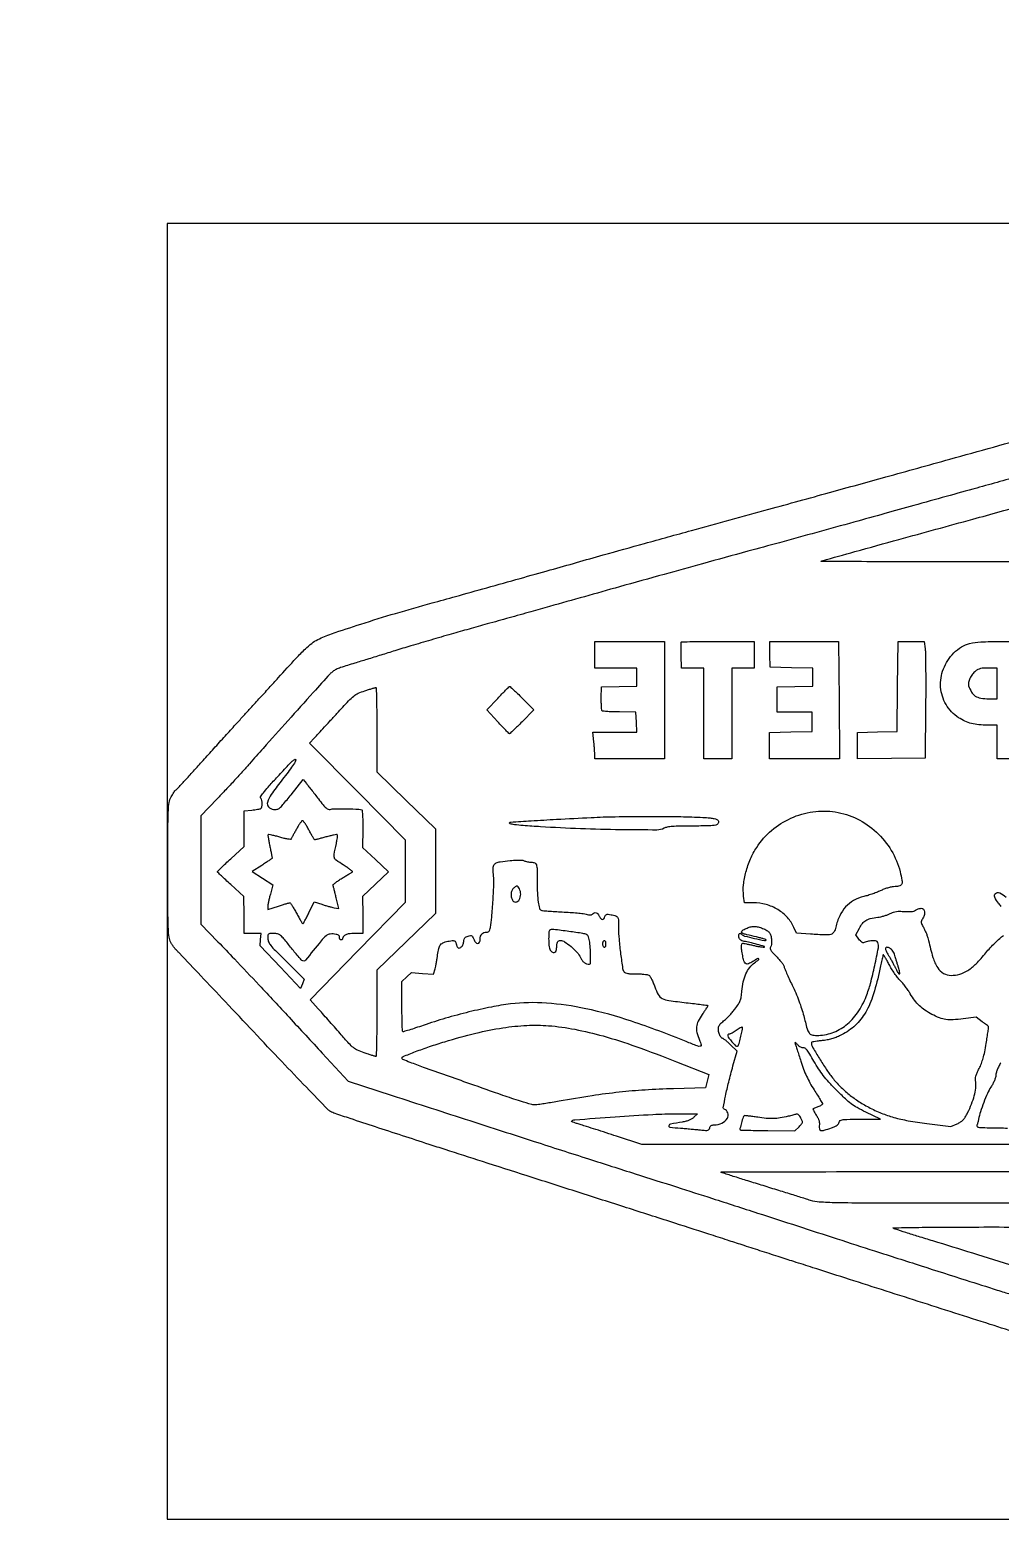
# Model space of a CAD drawing. Header units: millimetres. Extents: x 7 to 202, y 10 to 284.
# Drawn here: x 68.26 to 98.21, y 10 to 55.98 of the extents above; entities that cross this region are included whole.
import ezdxf

# ---------------------------------------------------------------- set-up
doc = ezdxf.new("R2010")
doc.units = ezdxf.units.MM
doc.layers.add('CUT', color=1, linetype='Continuous')
doc.layers.add('ENGRAVE', color=7, linetype='Continuous')

msp = doc.modelspace()

# ---------------------------------------------------------------- linework, layer by layer
at = {"layer": 'CUT'}
msp.add_lwpolyline([(72.5, 10), (142.5, 10), (142.5, 50), (72.5, 50)], close=True, dxfattribs=at)
at = {"layer": 'ENGRAVE', "extrusion": (0, 0, -1)}
for points in [[(-100.781, 19.776, 0.000062), (-99.593, 19.766, 0.001236), (-98.272, 19.759, 0.000741), (-96.704, 19.757, 0.000343), (-94.115, 19.758, 0.004457), (-93.152, 19.768, 0.010416), (-92.626, 19.789, 0.063527), (-92.359, 19.84, -0.002849), (-92.198, 19.891, -0.000302), (-91.823, 20.008, -0.000373), (-91.376, 20.147, -0.000299), (-90.895, 20.296, 0.000728), (-90.426, 20.442, 0.001091), (-90.017, 20.57, 0.000442), (-89.666, 20.682, 0.024099), (-89.601, 20.706, 0.81478), (-89.604, 20.721, 0.000011), (-94.773, 20.732, 0.000328), (-100.545, 20.74, 0.000188), (-107.5, 20.742, 0.000063), (-119.188, 20.74, 0.001065)], [(-98.846, 15.716, 0.000255), (-97.904, 16.014, 0.00027), (-96.807, 16.364, 0.000251), (-95.682, 16.724, -0.000032), (-94.547, 17.088, -0.000032), (-93.416, 17.449, -0.000031), (-92.433, 17.764, -0.000133), (-91.844, 17.952, 0.000479), (-91.36, 18.107, 0.000303), (-90.797, 18.289, 0.000304), (-90.244, 18.467, 0.000563), (-89.795, 18.614, -0.001116), (-89.214, 18.802, -0.000157), (-88.014, 19.188, -0.000179), (-86.593, 19.643, -0.000152), (-85.094, 20.123, 0.000113), (-83.609, 20.598, 0.000141), (-82.231, 21.039, 0.000113), (-81.075, 21.41, 0.001107), (-80.587, 21.568, 0.0002), (-78.929, 22.109, 0.001531), (-78.151, 22.366, 0.001784), (-77.679, 22.526, 0.03702), (-77.541, 22.584, 0.081257), (-77.46, 22.645, 0.000465), (-76.794, 23.334, 0.001965), (-76.038, 24.124, 0.001246), (-75.163, 25.05, -0.000339), (-74.289, 25.978, -0.000533), (-73.537, 26.774, -0.000124), (-72.877, 27.471, -0.022025), (-72.804, 27.542, 0.037469), (-72.76, 27.587, 0.015885), (-72.708, 27.653, 0.015612), (-72.657, 27.728, 0.019718), (-72.614, 27.8, 0.084974), (-72.559, 27.966, 0.027924), (-72.534, 28.223, 0.009643), (-72.523, 28.697, 0.000657), (-72.522, 30.043, 0.00063), (-72.523, 31.411, 0.010074), (-72.534, 31.874, 0.030891), (-72.56, 32.124, 0.081326), (-72.618, 32.294, 0.011898), (-72.658, 32.365, 0.014516), (-72.699, 32.429, 0.013062), (-72.737, 32.481, 0.092361), (-72.759, 32.502, -0.067664), (-72.791, 32.528, -0.000511), (-73.015, 32.771, -0.001897), (-73.272, 33.051, -0.001215), (-73.567, 33.378, 0.000549), (-73.894, 33.741, 0.000444), (-74.246, 34.13, 0.000449), (-74.571, 34.487, 0.001163), (-74.806, 34.745, -0.00055), (-75.034, 34.993, -0.000249), (-75.332, 35.319, -0.000247), (-75.646, 35.664, -0.000338), (-75.928, 35.974, 0.002045), (-76.482, 36.579, 0.014076), (-76.764, 36.867, 0.029019), (-76.96, 37.036, 0.046472), (-77.147, 37.154, 0.034575), (-77.569, 37.331, 0.004709), (-78.477, 37.631, 0.005466), (-79.551, 37.962, 0.004873), (-80.673, 38.283, -0.000661), (-81.402, 38.485, -0.00029), (-82.366, 38.754, -0.000287), (-83.39, 39.041, -0.000384), (-84.318, 39.302, 0.000346), (-85.959, 39.764, 0.000732), (-87.233, 40.12, 0.000575), (-88.685, 40.521, 0.000142), (-91.067, 41.176, -0.000264), (-92.946, 41.693, -0.000334), (-94.683, 42.174, -0.000276), (-96.661, 42.723, -0.000113), (-99.348, 43.472, 0.000128)], [(-101.198, 39.553), (-96.934, 39.553, 0.000376), (-95.301, 39.555, 0.000631), (-93.928, 39.558, 0.000023), (-92.691, 39.563, 0.675574), (-92.688, 39.57, 0.123002), (-92.72, 39.588, 0.000074), (-93.726, 39.868, 0.000665), (-95.085, 40.244, 0.000155), (-97.364, 40.87, -0.000158), (-98.211, 41.102, -0.000115), (-99.152, 41.361, -0.000117)], [(-99.682, 42.438, 0.000213), (-98.205, 42.029, -0.000162), (-97.489, 41.831, -0.000072), (-96.546, 41.569, -0.000071), (-95.549, 41.292, -0.000097), (-94.647, 41.041, 0.000413), (-93.699, 40.778, 0.000235), (-92.552, 40.461, 0.000235), (-91.396, 40.144, 0.000389), (-90.421, 39.877, -0.000481), (-89.021, 39.493, -0.000794), (-87.839, 39.166, -0.000607), (-86.458, 38.78, -0.000169), (-84.296, 38.172, 0.000212), (-83.728, 38.012, 0.000126), (-83.052, 37.822, 0.000126), (-82.377, 37.634, 0.000218), (-81.816, 37.477, -0.001986), (-81.269, 37.322, -0.001294), (-80.638, 37.139, -0.001301), (-80.023, 36.957, -0.002482), (-79.53, 36.807, 0.000216), (-79.096, 36.673, 0.00022), (-78.664, 36.54, 0.000213), (-78.288, 36.425, 0.000913), (-78.064, 36.357, -0.010374), (-77.852, 36.288, -0.030732), (-77.712, 36.229, -0.04341), (-77.61, 36.167, -0.05), (-77.525, 36.091, -0.001565), (-77.008, 35.52, -0.000473), (-76.228, 34.652, -0.00043), (-75.458, 33.793, -0.002296), (-75.041, 33.321, 0.003898), (-74.816, 33.069, 0.002331), (-74.544, 32.772, 0.002334), (-74.272, 32.479, 0.004052), (-74.042, 32.238), (-73.535, 31.716), (-73.535, 30.042), (-73.535, 28.368), (-74.065, 27.825, 0.003961), (-74.572, 27.297, 0.001179), (-75.339, 26.482, 0.001091), (-76.261, 25.494, 0.000782), (-77.287, 24.385), (-78.085, 23.521), (-79.444, 23.08, -0.000182), (-81.842, 22.303, -0.000318), (-83.83, 21.661, -0.00038), (-85.508, 21.122, -0.000599), (-86.949, 20.662, 0.00037), (-88.221, 20.257, 0.000561), (-89.328, 19.902, 0.000369), (-90.721, 19.452, 0.000076), (-93.181, 18.656, -0.000572), (-94.337, 18.283, -0.000302), (-95.771, 17.823, -0.000295), (-97.157, 17.38, -0.00085), (-98.119, 17.075, 0.000326), (-98.34, 17.005, 0.000082), (-98.7, 16.891, 0.000084)], [(-98.24, 28.918, -0.020126), (-98.163, 29.014, 0.07287), (-98.042, 29.2, 0.340051), (-98.069, 29.317, 0.294236), (-98.198, 29.332, 0.066377), (-98.392, 29.203, -0.018019)], [(-107.502, 21.568), (-87.152, 21.568), (-86.371, 21.823, -0.000752), (-86.049, 21.927, -0.000755), (-85.727, 22.03, -0.000736), (-85.446, 22.12, -0.003026), (-85.275, 22.173, 0.005157), (-85.155, 22.21, 0.008982), (-85.057, 22.244, 0.003653), (-84.976, 22.274, 0.543408), (-84.974, 22.282, 0.179582), (-85.079, 22.33, 0.000782), (-86.332, 22.422, 0.004058), (-87.485, 22.495, 0.013652), (-88.241, 22.517), (-88.866, 22.517), (-88.757, 22.408, 0.054898), (-88.693, 22.357, 0.042964), (-88.615, 22.316, 0.036464), (-88.517, 22.284, 0.02179), (-88.398, 22.259, -0.006347), (-88.039, 22.196, -0.276589), (-87.984, 22.147, -0.473235), (-88.013, 22.102, -0.008418), (-88.339, 22.072, 0.002154), (-88.495, 22.06, 0.001558), (-88.668, 22.045, 0.001574), (-88.832, 22.03, 0.00343), (-88.958, 22.017, -0.007479), (-89.118, 22.002, -0.073847), (-89.185, 22.007, -0.181635), (-89.222, 22.031, -0.095337), (-89.246, 22.08, 0.074018), (-89.263, 22.121, 0.105527), (-89.29, 22.15, 0.096474), (-89.329, 22.166, 0.053609), (-89.38, 22.172, -0.110712), (-89.621, 22.226, -0.14214), (-89.79, 22.375, -0.231323), (-89.808, 22.541, -0.226136), (-89.689, 22.659, 0.370559), (-89.664, 22.703, 0.00415), (-89.734, 23.063, 0.010244), (-89.831, 23.489, 0.006224), (-89.962, 23.99), (-90.088, 24.449), (-89.886, 24.647, -0.011303), (-89.805, 24.723, -0.01567), (-89.729, 24.788, -0.012147), (-89.664, 24.837, -0.1566), (-89.635, 24.846, 0.207161), (-89.613, 24.856, 0.042642), (-89.586, 24.89, 0.038285), (-89.559, 24.938, 0.027858), (-89.537, 24.995, 0.063261), (-89.513, 25.117, 0.114654), (-89.53, 25.216, 0.100167), (-89.591, 25.308, 0.040555), (-89.706, 25.404, -0.039523), (-89.767, 25.456, -0.012202), (-89.851, 25.542, -0.012122), (-89.94, 25.644, -0.013032), (-90.023, 25.748, -0.015581), (-90.13, 25.901, -0.053035), (-90.186, 26.009, -0.054556), (-90.217, 26.125, -0.017173), (-90.239, 26.304, 0.034729), (-90.283, 26.589, 0.049639), (-90.363, 26.832, 0.056525), (-90.479, 27.028, 0.072614), (-90.629, 27.175, -0.007795), (-90.759, 27.274, -0.465268), (-90.76, 27.3, -0.323998), (-90.727, 27.304, -0.007156), (-90.581, 27.218, 0.03049), (-90.442, 27.144, 0.210402), (-90.367, 27.144, 0.211236), (-90.315, 27.199, 0.030741), (-90.273, 27.35, 0.014265), (-90.24, 27.53, 0.034925), (-90.228, 27.665, 0.050519), (-90.236, 27.753, 0.360348), (-90.267, 27.779, 0.047656), (-90.294, 27.776, 0.002528), (-90.38, 27.759, 0.003956), (-90.482, 27.738, 0.002868), (-90.595, 27.712, -0.008465), (-90.709, 27.688, -0.011386), (-90.813, 27.67, -0.008614), (-90.899, 27.658, -0.109379), (-90.932, 27.662, -0.732208), (-90.932, 27.679, -0.004395), (-90.71, 27.743, -0.009175), (-90.482, 27.803, -0.021901), (-90.31, 27.837, 0.058253), (-90.238, 27.856, 0.093637), (-90.184, 27.891, 0.107212), (-90.152, 27.938, 0.09717), (-90.14, 27.997, 0.06762), (-90.148, 28.051, 0.232477), (-90.17, 28.077, 0.225943), (-90.205, 28.075, 0.064453), (-90.25, 28.042, -0.130064), (-90.324, 28.001, -0.005236), (-90.626, 27.93, -0.00339), (-90.938, 27.862, -0.253424), (-90.986, 27.877, -0.549518), (-90.983, 27.888, -0.00825), (-90.908, 27.913, -0.013312), (-90.811, 27.942, -0.007429), (-90.692, 27.972, 0.001424), (-90.394, 28.042, 0.020805), (-90.29, 28.072, 0.070339), (-90.242, 28.096, 0.247543), (-90.226, 28.126, 0.259902), (-90.255, 28.176, 0.03467), (-90.366, 28.235, 0.038476), (-90.498, 28.281, 0.065403), (-90.614, 28.296, 0.056225), (-90.741, 28.282, 0.039061), (-90.88, 28.239, 0.039836), (-91.004, 28.177, 0.084787), (-91.084, 28.108, 0.109325), (-91.131, 28.017, 0.043173), (-91.155, 27.877, 0.042414), (-91.155, 27.739, 0.153025), (-91.122, 27.659, -0.224813), (-91.112, 27.619, -0.092701), (-91.133, 27.565, -0.044534), (-91.191, 27.488, -0.00989), (-91.305, 27.369, 0.014005), (-91.393, 27.274, 0.017873), (-91.469, 27.182, 0.015956), (-91.526, 27.102, 0.125082), (-91.541, 27.059, -0.076047), (-91.554, 27.008, -0.004244), (-91.618, 26.858, -0.006462), (-91.698, 26.681, -0.004682), (-91.791, 26.485, 0.012091), (-91.901, 26.246, 0.011904), (-92, 26.001, 0.012319), (-92.083, 25.761, 0.016258), (-92.147, 25.539, -0.005549), (-92.251, 25.141, -0.079858), (-92.311, 25.009, -0.189435), (-92.394, 24.951, -0.059072), (-92.549, 24.932, -0.085444), (-93.023, 25.014, -0.082181), (-93.45, 25.25, -0.075218), (-93.807, 25.632, -0.056639), (-94.077, 26.14, -0.028675), (-94.208, 26.539, -0.01208), (-94.341, 27.089, -0.006899), (-94.451, 27.637, -0.138645), (-94.436, 27.805, -0.254224), (-94.39, 27.844, -0.056644), (-94.284, 27.855, -0.048233), (-94.149, 27.839, -0.03899), (-94.009, 27.798, 0.165238), (-93.976, 27.796, 0.076835), (-93.938, 27.815, 0.057249), (-93.895, 27.851, 0.031989), (-93.853, 27.904), (-93.76, 28.034), (-93.867, 28.245, 0.046894), (-93.959, 28.392, 0.094932), (-94.061, 28.482, 0.077227), (-94.203, 28.539, 0.023276), (-94.432, 28.58, -0.023377), (-94.527, 28.598, -0.015423), (-94.634, 28.626, -0.015533), (-94.737, 28.66, -0.02881), (-94.818, 28.695, 0.033194), (-94.915, 28.737, 0.046631), (-95.007, 28.759, 0.039837), (-95.112, 28.766, 0.017149), (-95.252, 28.76, -0.014852), (-95.377, 28.754, -0.032564), (-95.472, 28.758, -0.043258), (-95.544, 28.772, -0.087455), (-95.596, 28.798, 0.048187), (-95.635, 28.821, 0.030561), (-95.683, 28.84, 0.030577), (-95.733, 28.853, 0.048612), (-95.777, 28.857, 0.21915), (-95.845, 28.826, 0.151405), (-95.879, 28.747, 0.104398), (-95.867, 28.637, 0.075571), (-95.812, 28.526, -0.058985), (-95.781, 28.468, -0.132434), (-95.776, 28.418, -0.077997), (-95.795, 28.357, -0.011745), (-95.856, 28.242, 0.021264), (-95.9, 28.155, 0.013916), (-95.943, 28.051, 0.014005), (-95.98, 27.947, 0.025939), (-96.003, 27.861, -0.02118), (-96.136, 27.344, -0.069757), (-96.284, 27.025, -0.116137), (-96.465, 26.85, -0.134764), (-96.695, 26.787, -0.071771), (-96.966, 26.826, -0.072342), (-97.213, 26.94, -0.054909), (-97.469, 27.148, -0.0223), (-97.769, 27.483, 0.015031), (-97.902, 27.636, 0.012194), (-98.054, 27.792, 0.012378), (-98.201, 27.929, 0.031018), (-98.316, 28.019, -0.00386)], [(-98.227, 24.091, -0.019523), (-98.17, 23.983, -0.019694), (-98.121, 23.87, -0.019943), (-98.087, 23.769, -0.071512), (-98.077, 23.702, 0.072161), (-98.067, 23.634, 0.025101), (-98.034, 23.542, 0.023613), (-97.985, 23.439, 0.021363), (-97.926, 23.338, -0.03668), (-97.82, 23.143, -0.015118), (-97.704, 22.866, -0.015223), (-97.604, 22.577, -0.030891), (-97.546, 22.344, 0.013435), (-97.536, 22.298, 0.009759), (-97.523, 22.246, 0.009871), (-97.508, 22.198, 0.021218), (-97.495, 22.161, -0.290853), (-97.502, 22.121, -0.170733), (-97.546, 22.097, -0.037029), (-97.66, 22.087, -0.003018), (-97.962, 22.086, 0.007992), (-98.185, 22.082, 0.005195), (-98.442, 22.071, 0.005224)], [(-99.939, 17.406, -0.000159), (-98.673, 17.802, -0.00057), (-97.363, 18.211, -0.000694), (-96.135, 18.59, 0.000877), (-95.691, 18.727, 0.001305), (-95.303, 18.849, 0.000555), (-94.971, 18.955, 0.027151), (-94.906, 18.979, 0.80268), (-94.909, 18.996, 0.000704), (-95.597, 19.008, 0.002489), (-96.444, 19.017, 0.001142), (-97.548, 19.02, 0.000968), (-98.803, 19.019, 0.003244)]]:
    msp.add_lwpolyline(points, format="xyb", dxfattribs=at)
for points in [[(-87.854, 35.283), (-87.854, 33.472), (-86.776, 33.472), (-85.698, 33.472), (-85.697, 33.591, -0.013063), (-85.696, 33.655, -0.003229), (-85.689, 33.76, -0.003302), (-85.68, 33.88, -0.003302), (-85.67, 34), (-85.642, 34.291), (-86.319, 34.291), (-86.995, 34.291), (-86.983, 34.604), (-86.97, 34.917), (-86.465, 34.919, 0.005957), (-86.269, 34.922, 0.009015), (-86.098, 34.93, 0.004443), (-85.955, 34.941, 0.177636), (-85.927, 34.954, 0.1719), (-85.914, 34.98, 0.008141), (-85.905, 35.081, 0.012588), (-85.9, 35.202, 0.008651), (-85.899, 35.34), (-85.904, 35.693), (-86.448, 35.705), (-86.992, 35.717), (-86.992, 35.996), (-86.992, 36.275), (-86.345, 36.275), (-85.698, 36.275), (-85.698, 36.685), (-85.698, 37.095), (-86.776, 37.095), (-87.854, 37.095)], [(-90.615, 36.685), (-90.615, 36.275), (-90.27, 36.275), (-89.925, 36.275), (-89.925, 34.874), (-89.925, 33.472), (-89.493, 33.472), (-89.062, 33.472), (-89.062, 34.874), (-89.062, 36.275), (-88.72, 36.275), (-88.378, 36.275), (-88.364, 36.667, 0.00443), (-88.36, 36.819, 0.006915), (-88.36, 36.949, 0.002563), (-88.361, 37.061, 0.195038), (-88.368, 37.077, 0.193082), (-88.386, 37.084, 0.000339), (-88.708, 37.09, 0.002431), (-89.072, 37.094, 0.001494), (-89.5, 37.095), (-90.615, 37.095)], [(-95.896, 36.868, 0.025324), (-95.906, 36.715, 0.001472), (-95.911, 36.246, 0.002232), (-95.913, 35.687, 0.00164), (-95.91, 35.068), (-95.898, 33.494), (-94.852, 33.482), (-93.806, 33.47), (-93.806, 33.88), (-93.806, 34.289), (-94.421, 34.301), (-95.035, 34.313), (-95.047, 35.704), (-95.058, 37.095), (-95.464, 37.095), (-95.87, 37.095)], [(-98.982, 35.283), (-98.982, 33.472), (-98.551, 33.472), (-98.119, 33.472), (-98.119, 33.99), (-98.119, 34.507), (-97.828, 34.508, 0.022977), (-97.551, 34.522, 0.039829), (-97.325, 34.562, 0.044248), (-97.125, 34.633, 0.037918), (-96.929, 34.742, 0.113818), (-96.541, 35.149, 0.115676), (-96.374, 35.683, 0.112491), (-96.46, 36.247, 0.103091), (-96.782, 36.739, 0.058217), (-97.016, 36.925, 0.077236), (-97.267, 37.03, 0.049661), (-97.615, 37.081, 0.011495), (-98.207, 37.095), (-98.982, 37.095)], [(-97.451, 36.182, -0.06664), (-97.356, 36.084, -0.050398), (-97.28, 35.956, -0.05269), (-97.235, 35.826, -0.13513), (-97.239, 35.728, -0.056593), (-97.328, 35.532, -0.115055), (-97.444, 35.411, -0.103719), (-97.611, 35.347, -0.040504), (-97.858, 35.327), (-98.119, 35.327), (-98.119, 35.801), (-98.119, 36.275), (-97.845, 36.275, -0.015319), (-97.701, 36.271, -0.043046), (-97.602, 36.256, -0.057394), (-97.524, 36.228, -0.051006)], [(-78.97, 34.37), (-78.97, 33.069), (-79.875, 32.188), (-80.781, 31.308), (-80.781, 30), (-80.781, 28.693), (-79.875, 27.818), (-78.97, 26.943), (-78.97, 25.614, 0.002271), (-78.967, 25.104, 0.003787), (-78.96, 24.676, 0.000577), (-78.95, 24.298, 0.406461), (-78.937, 24.285, 0.073603), (-78.915, 24.289, 0.002048), (-78.819, 24.318, 0.004161), (-78.708, 24.354, 0.002841), (-78.581, 24.396, 0.021767), (-78.375, 24.477, 0.064204), (-78.245, 24.556, 0.040488), (-78.11, 24.683, 0.004856), (-77.838, 24.989, -0.001033), (-77.659, 25.194, -0.000852), (-77.467, 25.413, -0.00086), (-77.29, 25.612, -0.002299), (-77.163, 25.754), (-76.907, 26.037), (-78.382, 27.54), (-79.857, 29.043), (-79.856, 30.001), (-79.854, 30.958), (-78.374, 32.459), (-76.895, 33.959), (-77.041, 34.115, -0.002786), (-77.128, 34.208, -0.000395), (-77.306, 34.401, -0.00045), (-77.516, 34.63, -0.000383), (-77.738, 34.872, 0.003184), (-78.098, 35.261, 0.033334), (-78.257, 35.409, 0.065084), (-78.395, 35.495, 0.028835), (-78.596, 35.572, 0.002668), (-78.717, 35.61, 0.003873), (-78.824, 35.642, 0.001991), (-78.914, 35.668, 0.064317), (-78.937, 35.671, 0.411449), (-78.95, 35.658, 0.000608), (-78.96, 35.289, 0.003887), (-78.967, 34.869, 0.00233)], [(-83.455, 35.348), (-83.82, 34.982), (-83.455, 34.615, 0.003372), (-83.313, 34.474, 0.005327), (-83.19, 34.356, 0.001593), (-83.081, 34.255, 0.188909), (-83.064, 34.248, 0.199412), (-83.047, 34.255, 0.001799), (-82.947, 34.356, 0.005787), (-82.833, 34.475, 0.003663), (-82.703, 34.616), (-82.369, 34.983), (-82.702, 35.338, 0.002382), (-82.832, 35.475, 0.003662), (-82.945, 35.592, 0.001258), (-83.044, 35.692, 0.101701), (-83.062, 35.704, 0.284527), (-83.081, 35.701, 0.002698), (-83.189, 35.604, 0.007915), (-83.313, 35.488, 0.004915)], [(-76.468, 33.439, 0.145768), (-76.452, 33.384, 0.006228), (-76.338, 33.214, 0.010003), (-76.192, 33.012, 0.006361), (-76.015, 32.782, -0.01521), (-75.71, 32.372, -0.085761), (-75.595, 32.126, -0.258094), (-75.629, 31.985, -0.184994), (-75.777, 31.912, -0.072036), (-75.889, 31.917, -0.126271), (-75.972, 31.957, -0.047285), (-76.072, 32.057, -0.003352), (-76.321, 32.365), (-76.695, 32.834), (-76.794, 32.711, 0.003495), (-76.849, 32.642, 0.000736), (-76.945, 32.52, 0.000771), (-77.055, 32.379, 0.000731), (-77.166, 32.235, -0.006937), (-77.314, 32.049, -0.037589), (-77.403, 31.955, -0.079654), (-77.468, 31.913, -0.186053), (-77.525, 31.91, 0.079067), (-77.651, 31.931, 0.004955), (-78.03, 31.928, 0.003472), (-78.419, 31.918, 0.131319), (-78.502, 31.893, 0.239881), (-78.518, 31.867, 0.00488), (-78.529, 31.709, 0.010379), (-78.535, 31.52, 0.006653), (-78.535, 31.301), (-78.529, 30.733), (-78.931, 30.36), (-79.333, 29.987), (-78.931, 29.606), (-78.528, 29.224), (-78.535, 28.652), (-78.542, 28.081), (-78.335, 28.08, -0.017838), (-78.149, 28.073, -0.061179), (-78.031, 28.049, -0.105249), (-77.958, 28.007, -0.14525), (-77.92, 27.943, 0.054799), (-77.907, 27.91, 0.107782), (-77.89, 27.889, 0.152728), (-77.869, 27.881, 0.154696), (-77.848, 27.887, 0.095955), (-77.831, 27.902, 0.080928), (-77.82, 27.924, 0.079951), (-77.816, 27.949, 0.089954), (-77.82, 27.972, -0.198378), (-77.82, 27.998, -0.129486), (-77.802, 28.02, -0.077898), (-77.765, 28.04, -0.032618), (-77.71, 28.054, -0.073735), (-77.531, 28.063, -0.152954), (-77.403, 28.009, -0.046255), (-77.248, 27.85, -0.002085), (-76.768, 27.255, 0.218219), (-76.717, 27.228, 0.189365), (-76.659, 27.249, 0.042783), (-76.568, 27.342, 0.002982), (-76.337, 27.626, -0.00383), (-76.098, 27.918, -0.046583), (-75.996, 28.021, -0.111426), (-75.908, 28.065, -0.061532), (-75.789, 28.08, -0.013677), (-75.671, 28.077, -0.161124), (-75.629, 28.061, -0.199668), (-75.61, 28.024, -0.022798), (-75.605, 27.929, -0.105707), (-75.628, 27.823, -0.062713), (-75.695, 27.712, -0.026734), (-75.837, 27.552, -0.003291), (-76.168, 27.221), (-76.73, 26.666), (-76.673, 26.526), (-76.616, 26.386), (-75.992, 27.043), (-75.368, 27.699), (-75.383, 27.89), (-75.397, 28.081), (-75.135, 28.081), (-74.872, 28.081), (-74.87, 28.652), (-74.868, 29.224), (-74.461, 29.59, 0.003503), (-74.305, 29.733, 0.005539), (-74.173, 29.857, 0.001675), (-74.061, 29.967, 0.1958), (-74.053, 29.985, 0.204245), (-74.061, 30.003, 0.001684), (-74.173, 30.115, 0.005637), (-74.305, 30.243, 0.003556), (-74.462, 30.389), (-74.872, 30.765), (-74.872, 31.315), (-74.872, 31.864), (-75.108, 31.888, -0.008782), (-75.202, 31.9, -0.011107), (-75.288, 31.914, -0.009291), (-75.359, 31.928, -0.083698), (-75.389, 31.94, -0.208021), (-75.422, 31.989, -0.052087), (-75.431, 32.087, -0.052243), (-75.42, 32.189, -0.142271), (-75.385, 32.252, 0.355009), (-75.38, 32.296, 0.01924), (-75.468, 32.42, 0.016907), (-75.617, 32.601, 0.004331), (-75.87, 32.882, 0.002233), (-76.199, 33.238, 0.017699), (-76.357, 33.396, 0.058159), (-76.439, 33.456, 0.57538)], [(-93.123, 31.832, 0.076424), (-93.795, 31.619, 0.071296), (-94.39, 31.209, 0.070934), (-94.849, 30.647, 0.074315), (-95.124, 29.988, 0.014783), (-95.181, 29.727, 0.127652), (-95.174, 29.609, 0.245864), (-95.111, 29.548, 0.06643), (-94.971, 29.527, -0.039446), (-94.877, 29.517, -0.022107), (-94.765, 29.492, -0.021274), (-94.648, 29.455, -0.023922), (-94.539, 29.409, 0.017854), (-94.427, 29.36, 0.009316), (-94.284, 29.307, 0.009252), (-94.135, 29.257, 0.013961), (-94.004, 29.22, -0.065533), (-93.689, 29.096, -0.080633), (-93.441, 28.9, -0.076638), (-93.259, 28.627, -0.052707), (-93.138, 28.275, 0.075422), (-93.078, 28.123, 0.196201), (-92.987, 28.053, 0.078241), (-92.816, 28.034, 0.006146), (-92.357, 28.059), (-91.922, 28.088), (-91.845, 28.263, -0.080589), (-91.644, 28.572, -0.070944), (-91.348, 28.817, -0.068963), (-90.986, 28.975, -0.068835), (-90.595, 29.03), (-90.321, 29.03), (-90.293, 29.234, 0.061131), (-90.288, 29.58, 0.038504), (-90.362, 29.978, 0.037049), (-90.502, 30.38, 0.041808), (-90.695, 30.739, 0.072858), (-91.157, 31.263, 0.070147), (-91.754, 31.64, 0.070396), (-92.431, 31.837, 0.074289)], [(-76.482, 31.291, -0.00237), (-76.427, 31.19, -0.003217), (-76.377, 31.098, -0.002153), (-76.337, 31.021, -0.035759), (-76.325, 30.994, 0.349556), (-76.306, 30.982, 0.01441), (-76.218, 30.994, 0.01939), (-76.108, 31.017, 0.01135), (-75.977, 31.052, -0.008598), (-75.847, 31.089, -0.013247), (-75.733, 31.115, -0.007582), (-75.639, 31.133, -0.243731), (-75.617, 31.126, -0.228742), (-75.609, 31.104, -0.006989), (-75.622, 31.006, -0.012475), (-75.642, 30.889, -0.008149), (-75.67, 30.755, 0.005497), (-75.699, 30.621, 0.008737), (-75.72, 30.506, 0.003393), (-75.736, 30.409, 0.260393), (-75.731, 30.394, 0.027608), (-75.717, 30.384, 0.000414), (-75.632, 30.326, 0.00112), (-75.533, 30.26, 0.00074), (-75.419, 30.184), (-75.125, 29.989), (-75.445, 29.786), (-75.764, 29.584), (-75.685, 29.297, -0.007593), (-75.654, 29.18, -0.008476), (-75.629, 29.067, -0.007919), (-75.61, 28.97, -0.043664), (-75.605, 28.916), (-75.605, 28.823), (-75.93, 28.926, 0.002567), (-76.057, 28.966, 0.003773), (-76.169, 28.999, 0.001808), (-76.265, 29.027, 0.068832), (-76.287, 29.03, 0.252203), (-76.304, 29.02, 0.005287), (-76.359, 28.935, 0.01097), (-76.422, 28.83, 0.007005), (-76.49, 28.706, -0.005304), (-76.558, 28.583, -0.008424), (-76.618, 28.478, -0.003198), (-76.672, 28.391, -0.254845), (-76.686, 28.383, -0.272503), (-76.699, 28.391, -0.003192), (-76.751, 28.482, -0.008555), (-76.809, 28.591, -0.005351), (-76.874, 28.72), (-77.039, 29.058), (-77.273, 28.981, -0.006794), (-77.373, 28.949, -0.005627), (-77.48, 28.918, -0.005686), (-77.579, 28.892, -0.015197), (-77.651, 28.876), (-77.795, 28.849), (-77.716, 29.18, -0.001369), (-77.685, 29.311, -0.001834), (-77.655, 29.429, -0.001267), (-77.63, 29.528, -0.019211), (-77.62, 29.561, 0.293775), (-77.627, 29.589, 0.018236), (-77.694, 29.649, 0.022325), (-77.786, 29.716, 0.014264), (-77.897, 29.787, -0.002132), (-78.012, 29.856, -0.003119), (-78.112, 29.917, -0.001519), (-78.196, 29.971, -0.055341), (-78.214, 29.985, -0.446276), (-78.213, 30, -0.007766), (-78.14, 30.057, -0.013898), (-78.047, 30.123, -0.008125), (-77.932, 30.198, 0.012916), (-77.716, 30.34, 0.163555), (-77.659, 30.418, 0.125922), (-77.652, 30.521, 0.006485), (-77.72, 30.853, -0.01052), (-77.739, 30.95, -0.015657), (-77.751, 31.036, -0.010672), (-77.757, 31.106, -0.21638), (-77.75, 31.126, -0.240038), (-77.73, 31.133, -0.006957), (-77.637, 31.117, -0.012588), (-77.526, 31.093, -0.008164), (-77.398, 31.06, 0.001363), (-77.271, 31.026, 0.002101), (-77.162, 30.997, 0.000662), (-77.066, 30.972, 0.062897), (-77.052, 30.97, 0.263448), (-77.041, 30.977, 0.002363), (-76.992, 31.06, 0.007257), (-76.936, 31.158, 0.004527), (-76.874, 31.274, -0.012784), (-76.81, 31.389, -0.02036), (-76.748, 31.484, -0.015422), (-76.694, 31.555, -0.313306), (-76.67, 31.562, -0.151735), (-76.645, 31.545, -0.010477), (-76.596, 31.477, -0.01416), (-76.54, 31.39, -0.010137)], [(-89.036, 31.663, 0.006787), (-89.257, 31.647, 0.030353), (-89.386, 31.629, 0.054751), (-89.465, 31.603, 0.147662), (-89.509, 31.565, 0.276578), (-89.511, 31.482, 0.214268), (-89.437, 31.428, 0.046547), (-89.223, 31.403, 0.004846), (-88.716, 31.397, -0.003734), (-88.326, 31.393, -0.015449), (-88.091, 31.382, -0.025074), (-87.936, 31.362, -0.074542), (-87.835, 31.327, 0.120484), (-87.617, 31.274, 0.002511), (-86.492, 31.283, 0.006213), (-85.262, 31.313, 0.006114), (-84.026, 31.374, 0.002484), (-83.485, 31.41, 0.016453), (-83.216, 31.439, 0.038427), (-83.081, 31.468, 0.567627), (-83.071, 31.506, 0.182695), (-83.102, 31.521, 0.00028), (-83.734, 31.56, 0.001868), (-84.512, 31.605, 0.000727), (-85.59, 31.661, 0.009151), (-86.324, 31.686, 0.003517), (-87.345, 31.693, 0.003451), (-88.355, 31.687, 0.010695)], [(-83.52, 30.326, -0.041775), (-83.562, 30.31, -0.018469), (-83.621, 30.297, -0.018129), (-83.684, 30.287, -0.023257), (-83.743, 30.283, 0.10875), (-83.843, 30.259, 0.209103), (-83.895, 30.197, 0.067824), (-83.916, 30.063, 0.005115), (-83.92, 29.693, -0.00979), (-83.927, 29.321, -0.024059), (-83.951, 29.048, -0.027253), (-83.987, 28.858, -0.244845), (-84.042, 28.797, -0.069942), (-84.087, 28.786, -0.002628), (-84.259, 28.772, -0.004701), (-84.464, 28.758, -0.003286), (-84.696, 28.746, 0.005775), (-84.933, 28.733, 0.006896), (-85.156, 28.715, 0.00603), (-85.344, 28.695, 0.044163), (-85.432, 28.676, -0.023232), (-85.501, 28.658, -0.055814), (-85.554, 28.654, -0.078887), (-85.594, 28.661, -0.113114), (-85.624, 28.68, 0.097392), (-85.682, 28.719, 0.170216), (-85.739, 28.722, 0.148469), (-85.791, 28.689, 0.069199), (-85.835, 28.62, -0.064795), (-85.882, 28.544, -0.197025), (-85.934, 28.516, -0.260624), (-85.981, 28.536, -0.10072), (-86.013, 28.601, 0.072805), (-86.032, 28.647, 0.182117), (-86.061, 28.669, 0.104673), (-86.108, 28.674, 0.016308), (-86.201, 28.66, 0.02646), (-86.348, 28.625, 0.193908), (-86.404, 28.581, 0.122473), (-86.427, 28.501, 0.008184), (-86.431, 28.259, -0.021556), (-86.446, 27.9, -0.010571), (-86.495, 27.446, -0.005463), (-86.558, 27.001, -0.136433), (-86.608, 26.889, -0.145892), (-86.647, 26.863, -0.037353), (-86.721, 26.846, -0.028258), (-86.827, 26.837, -0.011633), (-86.972, 26.835, 0.012534), (-87.098, 26.833, 0.014991), (-87.217, 26.824, 0.013777), (-87.316, 26.812, 0.089056), (-87.363, 26.795, 0.127459), (-87.399, 26.761, 0.018415), (-87.449, 26.673, 0.019883), (-87.501, 26.561, 0.01583), (-87.549, 26.437, -0.041635), (-87.658, 26.193, -0.150765), (-87.779, 26.076, -0.082322), (-87.984, 26.012, -0.007353), (-88.523, 25.944, 0.00172), (-88.772, 25.915, 0.002764), (-88.984, 25.889, 0.000514), (-89.171, 25.865, 0.15643), (-89.184, 25.858, 0.353203), (-89.186, 25.847, 0.003594), (-89.14, 25.771, 0.009481), (-89.084, 25.683, 0.005773), (-89.014, 25.582, -0.037104), (-88.888, 25.372, -0.089873), (-88.837, 25.199, -0.090437), (-88.85, 25.02, -0.037902), (-88.928, 24.791, 0.032441), (-88.982, 24.639, 0.461919), (-88.954, 24.597, 0.121773), (-88.862, 24.608, 0.004085), (-88.52, 24.744, -0.01518), (-86.828, 25.372, -0.028605), (-85.423, 25.758, -0.03499), (-84.206, 25.931, -0.047332), (-83.097, 25.904, -0.01926), (-82.509, 25.811, -0.011315), (-81.814, 25.657, -0.010955), (-81.089, 25.463, -0.012549), (-80.405, 25.244, 0.004167), (-80.168, 25.164, 0.00672), (-79.965, 25.1, 0.001999), (-79.789, 25.048, 0.273652), (-79.769, 25.053, 0.190228), (-79.759, 25.075, 0.001121), (-79.753, 25.293, 0.004453), (-79.747, 25.543, 0.002793), (-79.746, 25.837), (-79.746, 26.597), (-79.892, 26.739), (-80.037, 26.88), (-80.379, 26.85), (-80.721, 26.82), (-80.769, 26.987, -0.018495), (-80.79, 27.069, -0.007515), (-80.811, 27.183, -0.007424), (-80.831, 27.306, -0.009382), (-80.846, 27.42, 0.033121), (-80.881, 27.618, 0.11398), (-80.939, 27.734, 0.130554), (-81.038, 27.804, 0.049574), (-81.202, 27.847, 0.015474), (-81.297, 27.859, 0.074039), (-81.352, 27.856, 0.142631), (-81.385, 27.839, 0.124982), (-81.406, 27.806, 0.00024), (-81.416, 27.774, 0.000147), (-81.428, 27.737, 0.000147), (-81.439, 27.7, 0.000261), (-81.449, 27.669, -0.28442), (-81.493, 27.631, -0.210073), (-81.558, 27.648, -0.11003), (-81.622, 27.726, -0.091214), (-81.652, 27.83, 0.039352), (-81.664, 27.901, 0.105947), (-81.687, 27.946, 0.111999), (-81.726, 27.977, 0.046948), (-81.788, 28, 0.033354), (-81.859, 28.014, 0.158566), (-81.899, 28.006, 0.149293), (-81.928, 27.976, 0.028518), (-81.96, 27.906, -0.082435), (-82.015, 27.81, -0.215856), (-82.084, 27.776, -0.292248), (-82.14, 27.809, -0.116517), (-82.161, 27.9, 0.066737), (-82.174, 27.995, 0.114618), (-82.212, 28.066, 0.124798), (-82.275, 28.109, 0.088011), (-82.359, 28.124, -0.080104), (-82.406, 28.131, -0.137671), (-82.439, 28.153, -0.10151), (-82.461, 28.195, -0.031395), (-82.478, 28.264, -0.022686), (-82.519, 28.583, -0.005616), (-82.557, 29.108, -0.004381), (-82.584, 29.634, -0.043726), (-82.574, 29.854, 0.025128), (-82.557, 30.068, 0.117213), (-82.581, 30.189, 0.177502), (-82.651, 30.258, 0.076344), (-82.779, 30.295, 0.005549), (-83.081, 30.331, 0.016175), (-83.29, 30.346, 0.021446), (-83.437, 30.346, 0.096245)], [(-83.189, 29.476, -0.114765), (-83.135, 29.398, -0.083871), (-83.113, 29.295, -0.080303), (-83.126, 29.186, -0.090667), (-83.172, 29.092, -0.287286), (-83.272, 29.053, -0.226233), (-83.367, 29.123, -0.121241), (-83.411, 29.292, -0.126338), (-83.37, 29.459, -0.035521), (-83.329, 29.523, -0.214295), (-83.296, 29.542, -0.183786), (-83.256, 29.531, -0.02538)], [(-84.274, 27.911, -0.012603), (-84.278, 27.766, -0.034142), (-84.29, 27.664, -0.049422), (-84.312, 27.592, -0.100574), (-84.344, 27.543, -0.086701), (-84.414, 27.493, -0.28392), (-84.469, 27.5, -0.172826), (-84.507, 27.56, -0.036413), (-84.525, 27.685, 0.017017), (-84.536, 27.785, 0.104957), (-84.553, 27.833, 0.180656), (-84.584, 27.857, 0.074125), (-84.638, 27.865, 0.148406), (-84.768, 27.826, 0.028806), (-84.966, 27.676, 0.031307), (-85.151, 27.497, 0.081576), (-85.252, 27.343, -0.051933), (-85.304, 27.252, -0.077657), (-85.369, 27.186, -0.083708), (-85.446, 27.147, -0.071491), (-85.536, 27.132, -0.407839), (-85.562, 27.157, -0.008417), (-85.567, 27.355, -0.01632), (-85.561, 27.581, -0.015155), (-85.54, 27.812, -0.041024), (-85.507, 27.973, -0.205762), (-85.45, 28.042, -0.081956), (-85.332, 28.08, -0.003543), (-84.9, 28.142, -0.002781), (-84.429, 28.203, -0.119598), (-84.329, 28.191, -0.29165), (-84.284, 28.131, -0.020678)], [(-85.935, 27.757, -0.063462), (-85.939, 27.726, -0.063483), (-85.951, 27.696, -0.069477), (-85.968, 27.673, -0.116646), (-85.989, 27.66, -0.186684), (-86.011, 27.661, -0.16323), (-86.029, 27.677, -0.092267), (-86.039, 27.709, -0.034783), (-86.043, 27.757, -0.034783), (-86.039, 27.805, -0.092267), (-86.029, 27.837, -0.16323), (-86.011, 27.853, -0.186684), (-85.989, 27.854, -0.116646), (-85.968, 27.842, -0.069477), (-85.951, 27.818, -0.063483), (-85.939, 27.789, -0.063462)], [(-94.766, 27.405, 0.009842), (-94.813, 27.327, 0.005113), (-94.868, 27.228, 0.005081), (-94.922, 27.125, 0.007711), (-94.967, 27.035, -0.013823), (-95.007, 26.956, -0.020504), (-95.047, 26.89, -0.016395), (-95.083, 26.839, -0.234749), (-95.102, 26.83, -0.421176), (-95.113, 26.841, -0.028799), (-95.109, 26.89, -0.027526), (-95.096, 26.956, -0.015518), (-95.073, 27.035, 0.002535), (-95.045, 27.125, 0.001763), (-95.013, 27.227, 0.001778), (-94.984, 27.326, 0.003677), (-94.962, 27.403, -0.039274), (-94.935, 27.476, -0.04726), (-94.899, 27.539, -0.051282), (-94.854, 27.59, -0.065538), (-94.803, 27.626, -0.083659), (-94.714, 27.655, -0.410322), (-94.676, 27.627, -0.156934), (-94.688, 27.547, -0.024893)], [(-94.473, 26.875, 0.026831), (-94.271, 26.121, 0.060648), (-94.022, 25.587, 0.075916), (-93.694, 25.204, 0.068194), (-93.254, 24.92, 0.020809), (-93.112, 24.86, 0.024505), (-92.973, 24.817, 0.024664), (-92.831, 24.787, 0.021602), (-92.681, 24.769, -0.012864), (-92.558, 24.757, -0.027398), (-92.464, 24.741, -0.030212), (-92.398, 24.721, -0.314148), (-92.383, 24.699, -0.130559), (-92.41, 24.597, -0.005345), (-92.604, 24.265, -0.010268), (-92.816, 23.929, -0.01797), (-93.006, 23.661, -0.029763), (-93.241, 23.39, -0.027519), (-93.512, 23.141, -0.026648), (-93.818, 22.915, -0.02406), (-94.156, 22.716, -0.024838), (-94.542, 22.536, -0.028302), (-94.928, 22.404, -0.024256), (-95.373, 22.302, -0.011978), (-95.946, 22.215), (-96.685, 22.12), (-96.882, 22.207, -0.032949), (-96.991, 22.264, -0.06522), (-97.067, 22.325, -0.055461), (-97.131, 22.41, -0.018245), (-97.207, 22.548, -0.022856), (-97.327, 22.816, -0.028895), (-97.412, 23.073, -0.03232), (-97.458, 23.303, -0.066976), (-97.458, 23.486, 0.038451), (-97.451, 23.59, 0.056824), (-97.463, 23.68, 0.044846), (-97.498, 23.779, 0.015228), (-97.565, 23.917, -0.028978), (-97.632, 24.064, -0.023591), (-97.686, 24.228, -0.019076), (-97.734, 24.427, -0.009286), (-97.781, 24.685, -0.002553), (-97.812, 24.883, -0.004181), (-97.837, 25.052, -0.000765), (-97.856, 25.2, -0.291173), (-97.852, 25.209, 0.020368), (-97.842, 25.216, 0.000312), (-97.789, 25.256, 0.000837), (-97.727, 25.304, 0.000554), (-97.656, 25.358), (-97.474, 25.499), (-97.072, 25.447, 0.017846), (-96.758, 25.417, 0.049942), (-96.537, 25.426, 0.056736), (-96.339, 25.477, 0.028744), (-96.104, 25.584, 0.0291), (-95.89, 25.712, 0.040689), (-95.717, 25.852, 0.04122), (-95.57, 26.017, 0.031007), (-95.437, 26.22, -0.019698), (-95.373, 26.322, -0.012206), (-95.291, 26.436, -0.01224), (-95.204, 26.545, -0.021516), (-95.126, 26.63, 0.030495), (-95.046, 26.72, 0.013593), (-94.952, 26.849, 0.013397), (-94.859, 26.99, 0.017667), (-94.783, 27.124, -0.005614), (-94.719, 27.244, -0.009612), (-94.662, 27.343, -0.003853), (-94.612, 27.423, -0.482244), (-94.602, 27.424, -0.139007), (-94.594, 27.41, -0.000804), (-94.558, 27.256, -0.003312), (-94.518, 27.08, -0.002091)], [(-84.274, 25.234, 0.027294), (-85.084, 25.123, 0.02101), (-85.952, 24.916, 0.01701), (-86.964, 24.593, 0.008451), (-88.225, 24.118), (-89.221, 23.724), (-89.169, 23.519), (-89.117, 23.315), (-88.13, 23.288, -0.008643), (-87.25, 23.248, -0.011561), (-86.453, 23.18, -0.010696), (-85.614, 23.07, -0.005981), (-84.598, 22.903, 0.001718), (-84.387, 22.866, 0.001863), (-84.182, 22.832, 0.001751), (-84.006, 22.804, 0.009088), (-83.908, 22.791, 0.095036), (-83.751, 22.802, 0.010887), (-83.408, 22.902, 0.007529), (-82.861, 23.083, 0.001319), (-81.838, 23.443, 0.000242), (-80.412, 23.948, 0.005231), (-79.994, 24.102, 0.009741), (-79.777, 24.189, 0.301007), (-79.746, 24.236, 0.3076), (-79.778, 24.282, 0.003202), (-80.165, 24.433, 0.009444), (-80.6, 24.589, 0.007851), (-81.068, 24.74, 0.013778), (-82.024, 25.002, 0.021764), (-82.857, 25.168, 0.025125), (-83.599, 25.244, 0.033687)], [(-90.063, 25.083, 0.014673), (-89.998, 25.042, 0.017559), (-89.935, 25.007, 0.016465), (-89.88, 24.982, 0.100859), (-89.85, 24.975, -0.216569), (-89.81, 24.957, -0.26649), (-89.803, 24.919, -0.08221), (-89.84, 24.848, -0.017096), (-89.929, 24.74, -0.016372), (-90.046, 24.615, -0.273645), (-90.099, 24.601, -0.25688), (-90.138, 24.641, -0.014754), (-90.183, 24.814, 0.001377), (-90.204, 24.906, 0.001483), (-90.225, 24.996, 0.001399), (-90.244, 25.073, 0.007085), (-90.255, 25.116, -0.083227), (-90.26, 25.169, -0.444697), (-90.24, 25.185, -0.099898), (-90.188, 25.165, -0.007808)], [(-91.887, 24.663, 0.004398), (-91.899, 24.625, 0.000173), (-91.944, 24.485, 0.000306), (-91.998, 24.32, 0.000216), (-92.058, 24.134, -0.013513), (-92.143, 23.891, -0.017855), (-92.234, 23.675, -0.018046), (-92.34, 23.468, -0.014304), (-92.469, 23.252, 0.002992), (-92.568, 23.093, 0.004628), (-92.652, 22.955, 0.00158), (-92.722, 22.835, 0.132992), (-92.728, 22.815, 0.239409), (-92.721, 22.801, 0.021856), (-92.687, 22.778, 0.024515), (-92.642, 22.754, 0.01663), (-92.588, 22.73, -0.002583), (-92.533, 22.708, -0.003675), (-92.485, 22.688, -0.002072), (-92.444, 22.67, -0.053492), (-92.434, 22.665, -0.366722), (-92.431, 22.655, -0.005858), (-92.458, 22.604, -0.012217), (-92.492, 22.542, -0.007412), (-92.535, 22.471, 0.022565), (-92.59, 22.375, 0.049739), (-92.621, 22.297, 0.059675), (-92.632, 22.223, 0.049169), (-92.627, 22.144, -0.100002), (-92.631, 22.046, -0.301438), (-92.678, 22.003, -0.112307), (-92.783, 22.009, -0.01297), (-93.008, 22.082, -0.0195), (-93.112, 22.123, -0.055065), (-93.179, 22.161, -0.082979), (-93.219, 22.203, -0.114997), (-93.238, 22.251, 0.194899), (-93.269, 22.304, 0.128426), (-93.335, 22.332, 0.0337), (-93.476, 22.343, 0.002226), (-93.884, 22.344), (-94.517, 22.344), (-94.065, 22.565, 0.012857), (-93.794, 22.706, 0.034666), (-93.612, 22.824, 0.029632), (-93.433, 22.975, 0.007396), (-93.159, 23.245, 0.009166), (-92.921, 23.495, 0.019642), (-92.749, 23.698, 0.022125), (-92.607, 23.898, 0.015459), (-92.463, 24.135, -0.006696), (-92.336, 24.353, -0.030411), (-92.253, 24.474, -0.055588), (-92.19, 24.539, -0.210997), (-92.137, 24.553, 0.095234), (-92.099, 24.555, 0.049972), (-92.055, 24.571, 0.047191), (-92.011, 24.596, 0.053045), (-91.974, 24.629, -0.007933), (-91.913, 24.694, -0.109667), (-91.886, 24.712, -0.575341), (-91.876, 24.704, -0.045081)], [(-91.671, 22.437, 0.019951), (-91.424, 22.388, 0.031372), (-91.208, 22.367, 0.030649), (-90.988, 22.373, 0.017972), (-90.726, 22.407, -0.005492), (-90.576, 22.43, -0.008277), (-90.445, 22.446, -0.004021), (-90.334, 22.457, -0.162567), (-90.311, 22.451, -0.17921), (-90.279, 22.41, -0.008237), (-90.227, 22.237, -0.006706), (-90.18, 22.059, -0.264292), (-90.19, 22.022, -0.19031), (-90.208, 22.014, -0.000633), (-90.448, 22.006, -0.003324), (-90.721, 22, -0.002061), (-91.041, 21.995), (-91.874, 21.988), (-92.003, 22.117, -0.014525), (-92.083, 22.202, -0.128782), (-92.106, 22.248, -0.151675), (-92.102, 22.295, -0.022537), (-92.061, 22.384, -0.030543), (-92.025, 22.445, -0.073471), (-91.99, 22.483, -0.107299), (-91.954, 22.501, -0.133835), (-91.917, 22.5, 0.006118), (-91.878, 22.489, 0.001614), (-91.815, 22.473, 0.001638), (-91.743, 22.455, 0.001682)]]:
    msp.add_lwpolyline(points, format="xyb", close=True, dxfattribs=at)
msp.add_lwpolyline([(-93.239, 35.283), (-93.251, 33.472), (-92.17, 33.472), (-91.089, 33.472), (-91.089, 33.881), (-91.089, 34.289), (-91.747, 34.301), (-92.404, 34.313), (-92.404, 34.615), (-92.404, 34.917), (-91.865, 34.917), (-91.326, 34.917), (-91.326, 35.305), (-91.326, 35.693), (-91.876, 35.705), (-92.426, 35.717), (-92.426, 35.995), (-92.426, 36.273), (-91.768, 36.285), (-91.111, 36.297), (-91.106, 36.696), (-91.101, 37.095), (-92.164, 37.095), (-93.226, 37.095)], close=True, dxfattribs=at)

doc.saveas('drawing.dxf')
